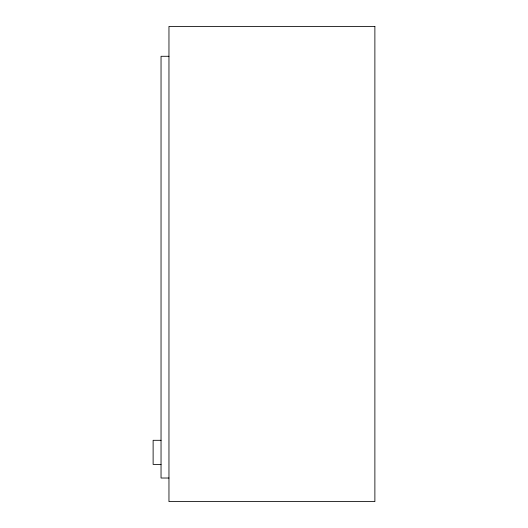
<?xml version="1.0" encoding="UTF-8"?>
<svg xmlns="http://www.w3.org/2000/svg" width="528" height="528" viewBox="0 0 528 528"><rect width="100%" height="100%" fill="white"/><g stroke="black" fill="none" stroke-linecap="round" stroke-linejoin="round"><path stroke-width="0.79" d="M168.96 56.285L161.04 56.285L161.04 478.025L168.96 478.025M161.04 440.306L153.12 440.306L153.12 464.422L161.04 464.422M374.88 26.4L168.96 26.4L168.96 501.6L374.88 501.6L374.88 26.4"/></g></svg>
